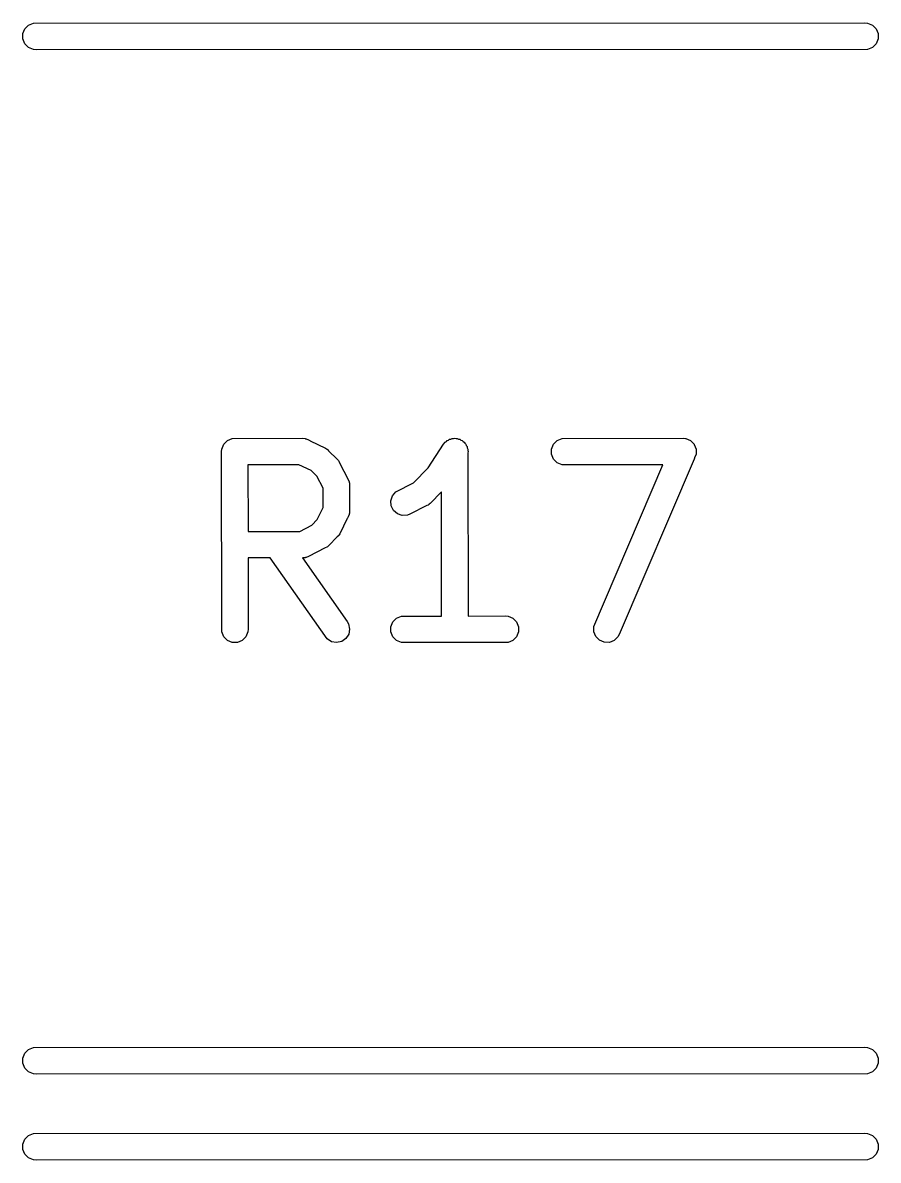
# Model space of a CAD drawing. Extents: x 195 to 321, y -207 to -140.
# Drawn here: x 273.34 to 278.16, y -171.19 to -164.79 of the extents above; entities that cross this region are included whole.
import ezdxf

# ---------------------------------------------------------------- set-up
doc = ezdxf.new("R2010")
doc.units = 0
doc.layers.add('BLACK', color=7, linetype='CONTINUOUS')

msp = doc.modelspace()

# ---------------------------------------------------------------- linework, layer by layer
at = {"layer": 'BLACK', "linetype": 'CONTINUOUS'}
for p, q in [((273.373616, -164.803742), (273.401084, -164.792364)), ((273.401084, -164.792364), (278.08405, -164.7909)), ((278.08405, -164.7909), (278.098916, -164.792364)), ((278.098916, -164.792364), (278.126384, -164.803742)), ((273.341214, -164.852234), (273.352592, -164.824766)), ((273.341214, -164.881966), (273.341214, -164.852234)), ((273.352592, -164.824766), (273.373616, -164.803742)), ((278.126384, -164.803742), (278.147408, -164.824766)), ((278.147408, -164.824766), (278.158786, -164.852234)), ((278.158786, -164.852234), (278.158786, -164.881966)), ((273.352592, -164.909434), (273.341214, -164.881966)), ((273.373616, -164.930458), (273.352592, -164.909434)), ((278.147408, -164.909434), (278.126384, -164.930458)), ((278.158786, -164.881966), (278.147408, -164.909434)), ((273.401084, -164.941836), (273.373616, -164.930458)), ((273.41595, -164.9433), (273.401084, -164.941836)), ((278.098916, -164.941836), (273.41595, -164.9433)), ((278.126384, -164.930458), (278.098916, -164.941836)), ((274.462155, -167.190187), (274.473354, -167.163151)), ((274.473354, -167.163151), (274.494046, -167.142459)), ((274.494046, -167.142459), (274.521082, -167.13126)), ((274.521082, -167.13126), (274.916666, -167.129819)), ((274.916666, -167.129819), (274.931298, -167.13126)), ((274.931298, -167.13126), (274.933787, -167.132291)), ((274.933787, -167.132291), (274.936475, -167.132482)), ((274.936475, -167.132482), (274.949468, -167.138786)), ((274.949468, -167.138786), (274.958334, -167.142459)), ((274.958334, -167.142459), (274.959556, -167.143681)), ((274.959556, -167.143681), (275.045445, -167.185356)), ((275.624663, -167.295534), (275.711405, -167.163216)), ((275.711405, -167.163216), (275.711439, -167.163173)), ((275.711439, -167.163173), (275.711449, -167.163151)), ((275.711449, -167.163151), (275.7115, -167.163099)), ((275.7115, -167.163099), (275.720721, -167.151841)), ((275.720721, -167.151841), (275.72689, -167.147709)), ((275.72689, -167.147709), (275.732141, -167.142459)), ((275.732141, -167.142459), (275.73893, -167.139646)), ((275.73893, -167.139646), (275.745036, -167.135558)), ((275.745036, -167.135558), (275.752316, -167.134101)), ((275.752316, -167.134101), (275.759177, -167.13126)), ((275.759177, -167.13126), (275.766525, -167.13126)), ((275.766525, -167.13126), (275.77373, -167.129819)), ((275.77373, -167.129819), (275.781014, -167.13126)), ((275.781014, -167.13126), (275.788441, -167.13126)), ((275.788441, -167.13126), (275.795229, -167.134072)), ((275.795229, -167.134072), (275.802438, -167.135498)), ((275.802438, -167.135498), (275.808617, -167.139617)), ((275.808617, -167.139617), (275.815477, -167.142459)), ((275.815477, -167.142459), (275.82067, -167.147652)), ((275.82067, -167.147652), (275.826787, -167.15173)), ((275.826787, -167.15173), (275.83092, -167.157902)), ((275.83092, -167.157902), (275.836169, -167.163151)), ((275.836169, -167.163151), (275.83898, -167.169938)), ((276.319298, -167.190187), (276.330497, -167.163151)), ((276.330497, -167.163151), (276.351189, -167.142459)), ((276.351189, -167.142459), (276.378225, -167.13126)), ((276.378225, -167.13126), (277.059523, -167.129819)), ((277.059523, -167.129819), (277.074155, -167.13126)), ((277.074155, -167.13126), (277.074585, -167.131438)), ((277.074585, -167.131438), (277.07505, -167.131444)), ((277.07505, -167.131444), (277.088056, -167.137018)), ((277.088056, -167.137018), (277.101191, -167.142459)), ((277.101191, -167.142459), (277.10152, -167.142788)), ((277.10152, -167.142788), (277.101948, -167.142972)), ((277.101948, -167.142972), (277.111843, -167.153111)), ((277.111843, -167.153111), (277.121883, -167.163151)), ((277.121883, -167.163151), (277.122061, -167.163581)), ((277.122061, -167.163581), (277.122387, -167.163915)), ((277.122387, -167.163915), (277.12766, -167.177097)), ((274.460714, -167.204819), (274.462155, -167.190187)), ((274.462155, -168.219451), (274.460714, -167.204819)), ((275.045445, -167.185356), (275.051744, -167.18932)), ((275.051744, -167.18932), (275.053572, -167.190078)), ((275.053572, -167.190078), (275.054742, -167.191208)), ((275.054742, -167.191208), (275.057888, -167.193188)), ((275.057888, -167.193188), (275.06352, -167.199682)), ((275.06352, -167.199682), (275.112556, -167.247024)), ((275.83898, -167.169938), (275.84307, -167.176045)), ((275.84307, -167.176045), (275.844526, -167.183326)), ((275.844526, -167.183326), (275.847368, -167.190187)), ((275.847368, -167.190187), (275.847378, -167.197587)), ((275.847378, -167.197587), (275.848809, -167.20474)), ((275.848809, -167.20474), (275.847398, -167.211868)), ((275.847398, -167.211868), (275.848703, -168.130337)), ((276.319298, -167.219451), (276.319298, -167.190187)), ((276.330497, -167.246487), (276.319298, -167.219451)), ((277.132898, -167.220347), (277.126654, -167.234968)), ((277.12766, -167.177097), (277.133082, -167.190187)), ((277.132903, -167.219881), (277.132898, -167.220347)), ((277.133082, -167.219451), (277.132903, -167.219881)), ((277.133082, -167.190187), (277.133082, -167.190652)), ((277.133082, -167.190652), (277.133255, -167.191085)), ((277.133255, -167.191085), (277.133082, -167.205265)), ((277.133082, -167.205265), (277.133082, -167.219451)), ((274.896733, -167.278503), (274.609399, -167.27955)), ((274.609399, -167.27955), (274.609932, -167.654745)), ((274.9655, -167.311871), (274.896733, -167.278503)), ((275.112556, -167.247024), (275.117274, -167.252773)), ((275.117274, -167.252773), (275.118773, -167.254073)), ((275.118773, -167.254073), (275.1195, -167.255486)), ((275.1195, -167.255486), (275.121883, -167.258389)), ((275.121883, -167.258389), (275.125532, -167.267199)), ((275.125532, -167.267199), (275.174224, -167.361754)), ((276.351189, -167.267179), (276.330497, -167.246487)), ((276.378225, -167.278378), (276.351189, -167.267179)), ((276.392857, -167.279819), (276.378225, -167.278378)), ((276.946444, -167.278648), (276.392857, -167.279819)), ((276.557577, -168.189292), (276.946444, -167.278648)), ((277.121625, -167.246744), (276.699888, -168.234363)), ((277.121883, -167.246487), (277.121625, -167.246744)), ((277.126654, -167.234968), (277.121883, -167.246487)), ((274.996827, -167.342115), (274.9655, -167.311871)), ((275.032285, -167.410972), (274.996827, -167.342115)), ((275.541929, -167.37988), (275.624663, -167.295534)), ((275.03327, -167.518604), (275.032285, -167.410972)), ((275.174224, -167.361754), (275.179479, -167.375485)), ((275.179479, -167.375485), (275.17967, -167.378174)), ((275.17967, -167.378174), (275.180701, -167.380663)), ((275.180701, -167.380663), (275.180827, -167.39446)), ((275.180827, -167.39446), (275.181553, -167.404675)), ((275.181553, -167.404675), (275.180937, -167.406521)), ((275.180937, -167.406521), (275.182142, -167.538152)), ((275.442111, -167.431283), (275.541929, -167.37988)), ((275.413684, -167.481152), (275.422938, -167.453391)), ((275.415758, -167.510342), (275.413684, -167.481152)), ((275.422938, -167.453391), (275.442111, -167.431283)), ((275.699131, -167.431958), (275.636366, -167.495947)), ((275.700123, -168.130702), (275.699131, -167.431958)), ((275.00009, -167.586985), (275.03327, -167.518604)), ((275.182142, -167.538152), (275.180701, -167.552784)), ((275.428845, -167.536517), (275.415758, -167.510342)), ((275.450953, -167.55569), (275.428845, -167.536517)), ((275.616192, -167.508922), (275.521636, -167.557615)), ((275.625001, -167.505274), (275.616192, -167.508922)), ((275.627903, -167.502891), (275.625001, -167.505274)), ((275.629317, -167.502164), (275.627903, -167.502891)), ((275.630616, -167.500665), (275.629317, -167.502164)), ((275.636366, -167.495947), (275.630616, -167.500665)), ((274.969845, -167.618313), (275.00009, -167.586985)), ((275.16828, -167.581041), (275.126605, -167.666931)), ((275.169502, -167.57982), (275.16828, -167.581041)), ((275.173171, -167.57096), (275.169502, -167.57982)), ((275.179479, -167.557962), (275.173171, -167.57096)), ((275.17967, -167.555272), (275.179479, -167.557962)), ((275.180701, -167.552784), (275.17967, -167.555272)), ((275.478714, -167.564944), (275.450953, -167.55569)), ((275.507904, -167.56287), (275.478714, -167.564944)), ((275.521636, -167.557615), (275.507904, -167.56287)), ((274.609932, -167.654745), (274.76985, -167.654162)), ((274.76985, -167.654162), (274.772184, -167.653646)), ((274.772184, -167.653646), (274.775006, -167.654144)), ((274.775006, -167.654144), (274.901157, -167.653684)), ((274.901157, -167.653684), (274.969845, -167.618313)), ((275.120752, -167.676228), (275.118773, -167.679374)), ((275.121883, -167.675058), (275.120752, -167.676228)), ((275.12264, -167.67323), (275.121883, -167.675058)), ((275.126605, -167.666931), (275.12264, -167.67323)), ((275.056474, -167.740986), (275.053572, -167.743369)), ((275.057888, -167.740259), (275.056474, -167.740986)), ((275.059187, -167.73876), (275.057888, -167.740259)), ((275.064937, -167.734042), (275.059187, -167.73876)), ((275.112278, -167.685006), (275.064937, -167.734042)), ((275.118773, -167.679374), (275.112278, -167.685006)), ((274.734366, -167.802904), (274.610143, -167.803356)), ((274.610143, -167.803356), (274.610714, -168.204819)), ((275.055271, -168.258989), (274.734366, -167.802904)), ((274.918626, -167.802233), (274.915728, -167.802439)), ((274.915728, -167.802439), (275.168585, -168.16181)), ((274.931298, -167.802187), (274.918626, -167.802233)), ((274.933787, -167.801155), (274.931298, -167.802187)), ((274.936475, -167.800965), (274.933787, -167.801155)), ((274.950207, -167.79571), (274.936475, -167.800965)), ((275.044763, -167.747017), (274.950207, -167.79571)), ((275.053572, -167.743369), (275.044763, -167.747017)), ((275.168585, -168.16181), (275.175795, -168.174623)), ((275.175795, -168.174623), (275.182124, -168.203194)), ((275.414536, -168.190187), (275.425735, -168.163151)), ((275.414536, -168.219451), (275.414536, -168.190187)), ((275.425735, -168.163151), (275.446427, -168.142459)), ((275.446427, -168.142459), (275.473463, -168.13126)), ((275.473463, -168.13126), (275.700123, -168.130702)), ((275.848703, -168.130337), (276.059523, -168.129819)), ((276.059523, -168.129819), (276.074155, -168.13126)), ((276.074155, -168.13126), (276.101191, -168.142459)), ((276.101191, -168.142459), (276.121883, -168.163151)), ((276.121883, -168.163151), (276.133082, -168.190187)), ((276.133082, -168.190187), (276.133082, -168.219451)), ((276.55722, -168.218553), (276.557577, -168.189292)), ((274.473354, -168.246487), (274.462155, -168.219451)), ((274.494046, -168.267179), (274.473354, -168.246487)), ((274.598074, -168.246487), (274.577382, -168.267179)), ((274.609273, -168.219451), (274.598074, -168.246487)), ((274.610714, -168.204819), (274.609273, -168.219451)), ((275.177039, -168.232012), (275.161312, -168.25669)), ((275.182124, -168.203194), (275.177039, -168.232012)), ((275.425735, -168.246487), (275.414536, -168.219451)), ((275.446427, -168.267179), (275.425735, -168.246487)), ((276.121883, -168.246487), (276.101191, -168.267179)), ((276.133082, -168.219451), (276.121883, -168.246487)), ((276.568088, -168.245723), (276.55722, -168.218553)), ((276.588527, -168.266667), (276.568088, -168.245723)), ((276.6928, -168.247244), (276.671856, -168.267683)), ((276.699888, -168.234363), (276.6928, -168.247244)), ((274.521082, -168.278378), (274.494046, -168.267179)), ((274.550346, -168.278378), (274.521082, -168.278378)), ((274.577382, -168.267179), (274.550346, -168.278378)), ((275.07995, -168.274716), (275.055271, -168.258989)), ((275.108767, -168.279802), (275.07995, -168.274716)), ((275.137338, -168.273472), (275.108767, -168.279802)), ((275.161312, -168.25669), (275.137338, -168.273472)), ((275.473463, -168.278378), (275.446427, -168.267179)), ((275.488095, -168.279819), (275.473463, -168.278378)), ((276.074155, -168.278378), (275.488095, -168.279819)), ((276.101191, -168.267179), (276.074155, -168.278378)), ((276.615425, -168.278194), (276.588527, -168.266667)), ((276.644686, -168.278551), (276.615425, -168.278194)), ((276.671856, -168.267683), (276.644686, -168.278551)), ((273.373616, -170.569542), (273.401084, -170.558164)), ((273.401084, -170.558164), (278.08405, -170.5567)), ((278.08405, -170.5567), (278.098916, -170.558164)), ((278.098916, -170.558164), (278.126384, -170.569542)), ((273.341214, -170.618034), (273.352592, -170.590566)), ((273.341214, -170.647766), (273.341214, -170.618034)), ((273.352592, -170.590566), (273.373616, -170.569542)), ((278.126384, -170.569542), (278.147408, -170.590566)), ((278.147408, -170.590566), (278.158786, -170.618034)), ((278.158786, -170.618034), (278.158786, -170.647766)), ((273.352592, -170.675234), (273.341214, -170.647766)), ((273.373616, -170.696258), (273.352592, -170.675234)), ((278.147408, -170.675234), (278.126384, -170.696258)), ((278.158786, -170.647766), (278.147408, -170.675234)), ((273.401084, -170.707636), (273.373616, -170.696258)), ((273.41595, -170.7091), (273.401084, -170.707636)), ((278.098916, -170.707636), (273.41595, -170.7091)), ((278.126384, -170.696258), (278.098916, -170.707636)), ((273.352592, -171.074766), (273.373616, -171.053742)), ((273.373616, -171.053742), (273.401084, -171.042364)), ((273.401084, -171.042364), (278.08405, -171.0409)), ((278.08405, -171.0409), (278.098916, -171.042364)), ((278.098916, -171.042364), (278.126384, -171.053742)), ((278.126384, -171.053742), (278.147408, -171.074766)), ((273.341214, -171.102234), (273.352592, -171.074766)), ((273.341214, -171.131966), (273.341214, -171.102234)), ((273.352592, -171.159434), (273.341214, -171.131966)), ((278.147408, -171.074766), (278.158786, -171.102234)), ((278.158786, -171.131966), (278.147408, -171.159434)), ((278.158786, -171.102234), (278.158786, -171.131966)), ((273.373616, -171.180458), (273.352592, -171.159434)), ((273.401084, -171.191836), (273.373616, -171.180458)), ((273.41595, -171.1933), (273.401084, -171.191836)), ((278.098916, -171.191836), (273.41595, -171.1933)), ((278.126384, -171.180458), (278.098916, -171.191836)), ((278.147408, -171.159434), (278.126384, -171.180458))]:
    msp.add_line(p, q, dxfattribs=at)

doc.saveas('drawing.dxf')
